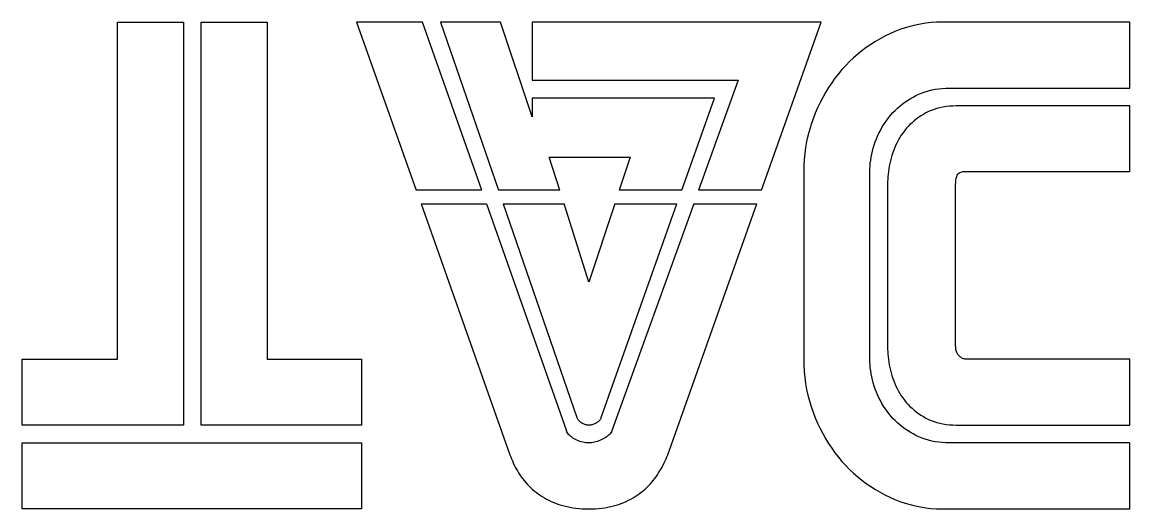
# Model space of a CAD drawing. Extents: x -28 to 1088, y -1245 to 28.
# Drawn here: x 177.3 to 396.2, y -1053.4 to -957.1 of the extents above; entities that cross this region are included whole.
import ezdxf

# ---------------------------------------------------------------- set-up
doc = ezdxf.new("R2010")
doc.units = 0
doc.header["$MEASUREMENT"] = 0
doc.layers.get('0').update_dxf_attribs({"linetype": 'CONTINUOUS'})

msp = doc.modelspace()

# ---------------------------------------------------------------- linework, layer by layer
at = {"color": 7}
for p, q in [((196.119987, -1023.737359), (196.119987, -957.133063)), ((209.166175, -957.133063), (209.166175, -1036.783557)), ((212.697492, -1036.783557), (212.697492, -957.133063)), ((225.74369, -957.133063), (225.74369, -1023.737359)), ((243.4002, -957.133063), (255.178611, -990.371799)), ((268.132539, -990.371799), (256.446407, -957.133063)), ((259.977705, -957.133063), (271.446533, -990.371799)), ((335.214087, -957.133063), (278.124689, -957.133063)), ((323.435676, -990.371799), (335.214087, -957.133063)), ((396.227152, -957.133063), (359.050359, -957.133063)), ((278.124689, -968.609801), (318.832761, -968.609801)), ((318.832761, -968.609801), (310.992266, -990.371799)), ((360.619818, -970.17927), (396.227152, -970.17927)), ((314.124344, -972.141109), (278.124689, -972.141109)), ((396.227152, -973.710568), (361.895051, -973.710568)), ((331.780854, -986.756775), (331.780854, -1023.737359)), ((344.827052, -1023.737359), (344.827052, -986.756775)), ((396.227152, -986.756775), (363.072131, -986.756775)), ((348.35837, -988.718605), (348.35837, -1021.775511)), ((361.796937, -1021.186971), (361.796937, -989.307154)), ((256.135377, -993.071799), (273.710567, -1042.669073)), ((269.08181, -993.071799), (284.864075, -1037.958693)), ((272.378152, -993.071799), (286.952944, -1035.312183)), ((291.759446, -1035.312183), (306.714106, -993.071799)), ((310.0195, -993.071799), (293.917456, -1037.764467)), ((304.90372, -1042.669073), (322.478909, -993.071799)), ((396.227152, -1023.737359), (363.660671, -1023.737359)), ((209.166175, -1036.783557), (177.286377, -1036.783557)), ((244.381129, -1036.783557), (212.697492, -1036.783557)), ((361.895051, -1036.783557), (396.227152, -1036.783557)), ((177.286377, -1040.314875), (244.381129, -1040.314875)), ((396.227152, -1040.314875), (360.619818, -1040.314875)), ((244.381129, -1053.361063), (177.286377, -1053.361063)), ((359.050359, -1053.361063), (396.227152, -1053.361063))]:
    msp.add_line(p, q, dxfattribs=at)
at = {"color": 7, "ltscale": 0.326155}
for p, q in [((196.119987, -957.133063), (209.166175, -957.133063)), ((212.697492, -957.133063), (225.74369, -957.133063)), ((256.446407, -957.133063), (243.4002, -957.133063)), ((396.227152, -970.17927), (396.227152, -957.133063)), ((396.227152, -986.756775), (396.227152, -973.710568)), ((177.286377, -1036.783557), (177.286377, -1023.737359)), ((244.381129, -1023.737359), (244.381129, -1036.783557)), ((396.227152, -1036.783557), (396.227152, -1023.737359)), ((177.286377, -1053.361063), (177.286377, -1040.314875)), ((244.381129, -1040.314875), (244.381129, -1053.361063)), ((396.227152, -1053.361063), (396.227152, -1040.314875))]:
    msp.add_line(p, q, dxfattribs=at)
at = {"color": 7, "ltscale": 0.296728}
msp.add_line((271.846823, -957.133063), (259.977705, -957.133063), dxfattribs=at)
at = {"color": 7, "ltscale": 0.493983}
msp.add_line((278.124689, -975.868587), (271.846823, -957.133063), dxfattribs=at)
at = {"color": 7, "ltscale": 0.286918}
msp.add_line((278.124689, -957.133063), (278.124689, -968.609801), dxfattribs=at)
at = {"color": 7, "ltscale": 0.026875}
for p, q in [((350.794978, -958.608363), (349.793947, -959.000242)), ((349.793947, -1051.493874), (350.794978, -1051.885772))]:
    msp.add_line(p, q, dxfattribs=at)
at = {"color": 7, "ltscale": 0.026639}
for p, q in [((351.80287, -958.262587), (350.794978, -958.608363)), ((350.794978, -1051.885772), (351.80287, -1052.231519))]:
    msp.add_line(p, q, dxfattribs=at)
at = {"color": 7, "ltscale": 0.026451}
for p, q in [((352.817585, -957.962923), (351.80287, -958.262587)), ((351.80287, -1052.231519), (352.817585, -1052.531202))]:
    msp.add_line(p, q, dxfattribs=at)
at = {"color": 7, "ltscale": 0.026316}
msp.add_line((353.839247, -957.709353), (352.817585, -957.962923), dxfattribs=at)
at = {"color": 7, "ltscale": 0.02623}
for p, q in [((354.867732, -957.501885), (353.839247, -957.709353)), ((353.839247, -1052.784782), (354.867732, -1052.992221))]:
    msp.add_line(p, q, dxfattribs=at)
at = {"color": 7, "ltscale": 0.026197}
for p, q in [((355.903126, -957.34053), (354.867732, -957.501885)), ((354.867732, -1052.992221), (355.903126, -1053.153595))]:
    msp.add_line(p, q, dxfattribs=at)
at = {"color": 7, "ltscale": 0.026214}
for p, q in [((356.945343, -957.225278), (355.903126, -957.34053)), ((355.903126, -1053.153595), (356.945343, -1053.268857))]:
    msp.add_line(p, q, dxfattribs=at)
at = {"color": 7, "ltscale": 0.026284}
for p, q in [((357.99442, -957.156119), (356.945343, -957.225278)), ((356.945343, -1053.268857), (357.99442, -1053.338016))]:
    msp.add_line(p, q, dxfattribs=at)
at = {"color": 7, "ltscale": 0.026405}
for p, q in [((359.050359, -957.133063), (357.99442, -957.156119)), ((357.99442, -1053.338016), (359.050359, -1053.361063))]:
    msp.add_line(p, q, dxfattribs=at)
at = {"color": 7, "ltscale": 0.026913}
for p, q in [((345.933539, -960.971395), (345.025195, -961.549158)), ((345.025195, -1048.944977), (345.933539, -1049.52272))]:
    msp.add_line(p, q, dxfattribs=at)
at = {"color": 7, "ltscale": 0.026981}
for p, q in [((346.865411, -960.426995), (345.933539, -960.971395)), ((345.933539, -1049.52272), (346.865411, -1050.06714))]:
    msp.add_line(p, q, dxfattribs=at)
at = {"color": 7, "ltscale": 0.027088}
msp.add_line((347.820811, -959.915928), (346.865411, -960.426995), dxfattribs=at)
at = {"color": 7, "ltscale": 0.027233}
for p, q in [((348.799777, -959.438224), (347.820811, -959.915928)), ((347.820811, -1050.578187), (348.799777, -1051.055911))]:
    msp.add_line(p, q, dxfattribs=at)
at = {"color": 7, "ltscale": 0.027159}
for p, q in [((349.793947, -959.000242), (348.799777, -959.438224)), ((348.799777, -1051.055911), (349.793947, -1051.493874))]:
    msp.add_line(p, q, dxfattribs=at)
at = {"color": 7, "ltscale": 0.02694}
msp.add_line((343.279177, -962.804731), (342.441464, -963.482542), dxfattribs=at)
at = {"color": 7, "ltscale": 0.026892}
for p, q in [((344.140427, -962.160264), (343.279177, -962.804731)), ((343.279177, -1047.689394), (344.140427, -1048.333862))]:
    msp.add_line(p, q, dxfattribs=at)
at = {"color": 7, "ltscale": 0.026882}
msp.add_line((345.025195, -961.549158), (344.140427, -962.160264), dxfattribs=at)
at = {"color": 7, "ltscale": 0.027312}
for p, q in [((340.836698, -964.938231), (340.069607, -965.71609)), ((340.069607, -1044.778025), (340.836698, -1045.555904))]:
    msp.add_line(p, q, dxfattribs=at)
at = {"color": 7, "ltscale": 0.027149}
for p, q in [((341.627279, -964.193706), (340.836698, -964.938231)), ((340.836698, -1045.555904), (341.627279, -1046.30042))]:
    msp.add_line(p, q, dxfattribs=at)
at = {"color": 7, "ltscale": 0.027026}
for p, q in [((342.441464, -963.482542), (341.627279, -964.193706)), ((341.627279, -1046.30042), (342.441464, -1047.011593))]:
    msp.add_line(p, q, dxfattribs=at)
at = {"color": 7, "ltscale": 0.027557}
for p, q in [((338.619827, -967.364033), (337.940543, -968.232145)), ((337.940543, -1042.261981), (338.619827, -1043.130082))]:
    msp.add_line(p, q, dxfattribs=at)
at = {"color": 7, "ltscale": 0.027466}
for p, q in [((339.329498, -966.525348), (338.619827, -967.364033)), ((338.619827, -1043.130082), (339.329498, -1043.968777))]:
    msp.add_line(p, q, dxfattribs=at)
at = {"color": 7, "ltscale": 0.027416}
for p, q in [((340.069607, -965.71609), (339.329498, -966.525348)), ((339.329498, -1043.968777), (340.069607, -1044.778025))]:
    msp.add_line(p, q, dxfattribs=at)
at = {"color": 7, "ltscale": 0.027859}
for p, q in [((337.291659, -969.129682), (336.673192, -970.056656)), ((336.673192, -1040.437479), (337.291659, -1041.364443))]:
    msp.add_line(p, q, dxfattribs=at)
at = {"color": 7, "ltscale": 0.027688}
for p, q in [((337.940543, -968.232145), (337.291659, -969.129682)), ((337.291659, -1041.364443), (337.940543, -1042.261981))]:
    msp.add_line(p, q, dxfattribs=at)
at = {"color": 7, "ltscale": 0.0286}
for p, q in [((335.527501, -971.998874), (335.00023, -973.014118)), ((335.00023, -1037.480017), (335.527501, -1038.495251))]:
    msp.add_line(p, q, dxfattribs=at)
at = {"color": 7, "ltscale": 0.028315}
for p, q in [((336.085094, -971.013047), (335.527501, -971.998874)), ((335.527501, -1038.495251), (336.085094, -1039.481088))]:
    msp.add_line(p, q, dxfattribs=at)
at = {"color": 7, "ltscale": 0.028068}
for p, q in [((336.673192, -970.056656), (336.085094, -971.013047)), ((336.085094, -1039.481088), (336.673192, -1040.437479))]:
    msp.add_line(p, q, dxfattribs=at)
at = {"color": 7, "ltscale": 0.016147}
for p, q in [((352.809733, -972.2745), (353.370338, -971.953743)), ((353.370338, -1038.540382), (352.809733, -1038.219616))]:
    msp.add_line(p, q, dxfattribs=at)
at = {"color": 7, "ltscale": 0.016344}
for p, q in [((353.370338, -971.953743), (353.949592, -971.650644)), ((353.949592, -1038.843481), (353.370338, -1038.540382))]:
    msp.add_line(p, q, dxfattribs=at)
at = {"color": 7, "ltscale": 0.016467}
msp.add_line((353.949592, -971.650644), (354.546022, -971.371083), dxfattribs=at)
at = {"color": 7, "ltscale": 0.01653}
for p, q in [((354.546022, -971.371083), (355.1581, -971.120948)), ((355.1581, -1039.373178), (354.546022, -1039.123052))]:
    msp.add_line(p, q, dxfattribs=at)
at = {"color": 7, "ltscale": 0.016636}
for p, q in [((355.1581, -971.120948), (355.785872, -970.900239)), ((355.785872, -1039.593886), (355.1581, -1039.373178))]:
    msp.add_line(p, q, dxfattribs=at)
at = {"color": 7, "ltscale": 0.016783}
for p, q in [((355.785872, -970.900239), (356.429368, -970.708957)), ((356.429368, -1039.785178), (355.785872, -1039.593886))]:
    msp.add_line(p, q, dxfattribs=at)
at = {"color": 7, "ltscale": 0.016969}
for p, q in [((356.429368, -970.708957), (357.088539, -970.547111)), ((357.088539, -1039.947024), (356.429368, -1039.785178))]:
    msp.add_line(p, q, dxfattribs=at)
at = {"color": 7, "ltscale": 0.017194}
for p, q in [((357.088539, -970.547111), (357.763415, -970.414692)), ((357.763415, -1040.079443), (357.088539, -1039.947024))]:
    msp.add_line(p, q, dxfattribs=at)
at = {"color": 7, "ltscale": 0.017455}
for p, q in [((357.763415, -970.414692), (358.453967, -970.311689)), ((358.453967, -1040.182426), (357.763415, -1040.079443))]:
    msp.add_line(p, q, dxfattribs=at)
at = {"color": 7, "ltscale": 0.017752}
for p, q in [((358.453967, -970.311689), (359.160232, -970.238123)), ((359.160232, -1040.256012), (358.453967, -1040.182426))]:
    msp.add_line(p, q, dxfattribs=at)
at = {"color": 7, "ltscale": 0.018083}
for p, q in [((359.160232, -970.238123), (359.882202, -970.193983)), ((359.882202, -1040.300152), (359.160232, -1040.256012))]:
    msp.add_line(p, q, dxfattribs=at)
at = {"color": 7, "ltscale": 0.018444}
for p, q in [((359.882202, -970.193983), (360.619818, -970.17927)), ((360.619818, -1040.314875), (359.882202, -1040.300152))]:
    msp.add_line(p, q, dxfattribs=at)
at = {"color": 7, "ltscale": 0.093187}
msp.add_line((278.124689, -972.141109), (278.124689, -975.868587), dxfattribs=at)
at = {"color": 7, "ltscale": 0.483488}
msp.add_line((307.670006, -990.371799), (314.124344, -972.141109), dxfattribs=at)
at = {"color": 7, "ltscale": 0.029275}
for p, q in [((334.503385, -974.058798), (334.036968, -975.132905)), ((334.036968, -1035.36123), (334.503385, -1036.435347))]:
    msp.add_line(p, q, dxfattribs=at)
at = {"color": 7, "ltscale": 0.02892}
for p, q in [((335.00023, -973.014118), (334.503385, -974.058798)), ((334.503385, -1036.435347), (335.00023, -1037.480017))]:
    msp.add_line(p, q, dxfattribs=at)
at = {"color": 7, "ltscale": 0.015481}
for p, q in [((349.837586, -974.569855), (350.286346, -974.143151)), ((350.286346, -1036.350983), (349.837586, -1035.92427))]:
    msp.add_line(p, q, dxfattribs=at)
at = {"color": 7, "ltscale": 0.015529}
for p, q in [((350.286346, -974.143151), (350.753792, -973.734106)), ((350.753792, -1036.760029), (350.286346, -1036.350983))]:
    msp.add_line(p, q, dxfattribs=at)
at = {"color": 7, "ltscale": 0.0156}
for p, q in [((350.753792, -973.734106), (351.239802, -973.342727)), ((351.239802, -1037.151408), (350.753792, -1036.760029))]:
    msp.add_line(p, q, dxfattribs=at)
at = {"color": 7, "ltscale": 0.0157}
for p, q in [((351.239802, -973.342727), (351.744498, -972.968997)), ((351.744498, -1037.525129), (351.239802, -1037.151408))]:
    msp.add_line(p, q, dxfattribs=at)
at = {"color": 7, "ltscale": 0.015824}
for p, q in [((351.744498, -972.968997), (352.267815, -972.612924)), ((352.267815, -1037.881201), (351.744498, -1037.525129))]:
    msp.add_line(p, q, dxfattribs=at)
at = {"color": 7, "ltscale": 0.015973}
for p, q in [((352.267815, -972.612924), (352.809733, -972.2745)), ((352.809733, -1038.219616), (352.267815, -1037.881201))]:
    msp.add_line(p, q, dxfattribs=at)
at = {"color": 7, "ltscale": 0.014977}
for p, q in [((358.092977, -974.204949), (357.521104, -974.383481)), ((357.521104, -1036.110644), (358.092977, -1036.289167))]:
    msp.add_line(p, q, dxfattribs=at)
at = {"color": 7, "ltscale": 0.015214}
for p, q in [((358.682508, -974.05389), (358.092977, -974.204949)), ((358.092977, -1036.289167), (358.682508, -1036.440225))]:
    msp.add_line(p, q, dxfattribs=at)
at = {"color": 7, "ltscale": 0.015491}
for p, q in [((359.289697, -973.930295), (358.682508, -974.05389)), ((358.682508, -1036.440225), (359.289697, -1036.563821))]:
    msp.add_line(p, q, dxfattribs=at)
at = {"color": 7, "ltscale": 0.015806}
for p, q in [((359.914583, -973.834163), (359.289697, -973.930295)), ((359.289697, -1036.563821), (359.914583, -1036.659962))]:
    msp.add_line(p, q, dxfattribs=at)
at = {"color": 7, "ltscale": 0.016153}
for p, q in [((360.557049, -973.765505), (359.914583, -973.834163)), ((359.914583, -1036.659962), (360.557049, -1036.72864))]:
    msp.add_line(p, q, dxfattribs=at)
at = {"color": 7, "ltscale": 0.016536}
for p, q in [((361.217202, -973.72431), (360.557049, -973.765505)), ((360.557049, -1036.72864), (361.217202, -1036.769825))]:
    msp.add_line(p, q, dxfattribs=at)
at = {"color": 7, "ltscale": 0.01695}
for p, q in [((361.895051, -973.710568), (361.217202, -973.72431)), ((361.217202, -1036.769825), (361.895051, -1036.783557))]:
    msp.add_line(p, q, dxfattribs=at)
at = {"color": 7, "ltscale": 0.029381}
for p, q in [((333.60833, -976.229067), (333.224765, -977.339961)), ((333.224765, -1033.154155), (333.60833, -1034.265049))]:
    msp.add_line(p, q, dxfattribs=at)
at = {"color": 7, "ltscale": 0.029425}
for p, q in [((334.036968, -975.132905), (333.60833, -976.229067)), ((333.60833, -1034.265049), (334.036968, -1035.36123))]:
    msp.add_line(p, q, dxfattribs=at)
at = {"color": 7, "ltscale": 0.015394}
for p, q in [((347.873303, -976.946129), (348.228856, -976.443405)), ((348.228856, -1034.050711), (347.873303, -1033.547997))]:
    msp.add_line(p, q, dxfattribs=at)
at = {"color": 7, "ltscale": 0.015414}
for p, q in [((348.228856, -976.443405), (348.603135, -975.953441)), ((348.603135, -1034.540694), (348.228856, -1034.050711))]:
    msp.add_line(p, q, dxfattribs=at)
at = {"color": 7, "ltscale": 0.015453}
for p, q in [((348.603135, -975.953441), (348.995986, -975.476217)), ((348.995986, -1035.017898), (348.603135, -1034.540694))]:
    msp.add_line(p, q, dxfattribs=at)
at = {"color": 7, "ltscale": 0.015467}
msp.add_line((348.995986, -975.476217), (349.407486, -975.014207), dxfattribs=at)
at = {"color": 7, "ltscale": 0.01546}
for p, q in [((349.407486, -975.014207), (349.837586, -974.569855)), ((349.837586, -1035.92427), (349.407486, -1035.479918))]:
    msp.add_line(p, q, dxfattribs=at)
at = {"color": 7, "ltscale": 0.013798}
for p, q in [((354.012361, -976.308041), (353.581779, -976.653326)), ((353.581779, -1033.840818), (354.012361, -1034.186094))]:
    msp.add_line(p, q, dxfattribs=at)
at = {"color": 7, "ltscale": 0.01391}
for p, q in [((354.460639, -975.97845), (354.012361, -976.308041)), ((354.012361, -1034.186094), (354.460639, -1034.515675))]:
    msp.add_line(p, q, dxfattribs=at)
at = {"color": 7, "ltscale": 0.014046}
for p, q in [((354.926614, -975.664555), (354.460639, -975.97845)), ((354.460639, -1034.515675), (354.926614, -1034.82958))]:
    msp.add_line(p, q, dxfattribs=at)
at = {"color": 7, "ltscale": 0.014203}
for p, q in [((355.410169, -975.366354), (354.926614, -975.664555)), ((354.926614, -1034.82958), (355.410169, -1035.127762))]:
    msp.add_line(p, q, dxfattribs=at)
at = {"color": 7, "ltscale": 0.014384}
msp.add_line((355.911421, -975.083857), (355.410169, -975.366354), dxfattribs=at)
at = {"color": 7, "ltscale": 0.01452}
for p, q in [((356.430321, -974.822935), (355.911421, -975.083857)), ((355.911421, -1035.410268), (356.430321, -1035.67119))]:
    msp.add_line(p, q, dxfattribs=at)
at = {"color": 7, "ltscale": 0.01463}
for p, q in [((356.966926, -974.589467), (356.430321, -974.822935)), ((356.430321, -1035.67119), (356.966926, -1035.904649))]:
    msp.add_line(p, q, dxfattribs=at)
at = {"color": 7, "ltscale": 0.014781}
for p, q in [((357.521104, -974.383481), (356.966926, -974.589467)), ((356.966926, -1035.904649), (357.521104, -1036.110644))]:
    msp.add_line(p, q, dxfattribs=at)
at = {"color": 7, "ltscale": 0.029436}
for p, q in [((332.88636, -978.465569), (332.593057, -979.60588)), ((332.593057, -1030.888235), (332.88636, -1032.028556))]:
    msp.add_line(p, q, dxfattribs=at)
at = {"color": 7, "ltscale": 0.029384}
for p, q in [((333.224765, -977.339961), (332.88636, -978.465569)), ((332.88636, -1032.028556), (333.224765, -1033.154155))]:
    msp.add_line(p, q, dxfattribs=at)
at = {"color": 7, "ltscale": 0.015524}
for p, q in [((346.637341, -979.084527), (346.918385, -978.530792)), ((346.918385, -1031.963323), (346.637341, -1031.409608))]:
    msp.add_line(p, q, dxfattribs=at)
at = {"color": 7, "ltscale": 0.015461}
for p, q in [((346.918385, -978.530792), (347.218068, -977.989818)), ((347.218068, -1032.504308), (346.918385, -1031.963323))]:
    msp.add_line(p, q, dxfattribs=at)
at = {"color": 7, "ltscale": 0.015418}
for p, q in [((347.218068, -977.989818), (347.536361, -977.461603)), ((347.536361, -1033.032542), (347.218068, -1032.504308))]:
    msp.add_line(p, q, dxfattribs=at)
at = {"color": 7, "ltscale": 0.015396}
msp.add_line((347.536361, -977.461603), (347.873303, -976.946129), dxfattribs=at)
at = {"color": 7, "ltscale": 0.013618}
for p, q in [((351.693517, -978.615155), (351.368314, -979.052156)), ((351.368314, -1031.441979), (351.693517, -1031.87897))]:
    msp.add_line(p, q, dxfattribs=at)
at = {"color": 7, "ltscale": 0.013619}
for p, q in [((352.035857, -978.191406), (351.693517, -978.615155)), ((351.693517, -1031.87897), (352.035857, -1032.302729))]:
    msp.add_line(p, q, dxfattribs=at)
at = {"color": 7, "ltscale": 0.013604}
msp.add_line((352.395817, -977.783332), (352.035857, -978.191406), dxfattribs=at)
at = {"color": 7, "ltscale": 0.013614}
for p, q in [((352.773464, -977.390972), (352.395817, -977.783332)), ((352.395817, -1032.710794), (352.773464, -1033.103144))]:
    msp.add_line(p, q, dxfattribs=at)
at = {"color": 7, "ltscale": 0.013651}
msp.add_line((353.168807, -977.014306), (352.773464, -977.390972), dxfattribs=at)
at = {"color": 7, "ltscale": 0.013713}
for p, q in [((353.581779, -976.653326), (353.168807, -977.014306)), ((353.168807, -1033.479829), (353.581779, -1033.840818))]:
    msp.add_line(p, q, dxfattribs=at)
at = {"color": 7, "ltscale": 0.029681}
for p, q in [((332.344914, -980.760915), (332.141844, -981.930653)), ((332.141844, -1028.563482), (332.344914, -1029.73322))]:
    msp.add_line(p, q, dxfattribs=at)
at = {"color": 7, "ltscale": 0.029535}
msp.add_line((332.593057, -979.60588), (332.344914, -980.760915), dxfattribs=at)
at = {"color": 7, "ltscale": 0.015801}
for p, q in [((345.701072, -981.420086), (345.906086, -980.822222)), ((345.906086, -1029.671913), (345.701072, -1029.07403))]:
    msp.add_line(p, q, dxfattribs=at)
at = {"color": 7, "ltscale": 0.015834}
msp.add_line((345.906086, -980.822222), (346.131211, -980.230236), dxfattribs=at)
at = {"color": 7, "ltscale": 0.015711}
for p, q in [((346.131211, -980.230236), (346.374957, -979.651002)), ((346.374957, -1030.843124), (346.131211, -1030.263889))]:
    msp.add_line(p, q, dxfattribs=at)
at = {"color": 7, "ltscale": 0.015607}
msp.add_line((346.374957, -979.651002), (346.637341, -979.084527), dxfattribs=at)
at = {"color": 7, "ltscale": 0.013633}
for p, q in [((350.49287, -980.427898), (350.234373, -980.908057)), ((350.234373, -1029.586078), (350.49287, -1030.066237))]:
    msp.add_line(p, q, dxfattribs=at)
at = {"color": 7, "ltscale": 0.013602}
msp.add_line((350.767996, -979.958517), (350.49287, -980.427898), dxfattribs=at)
at = {"color": 7, "ltscale": 0.013589}
for p, q in [((351.059826, -979.499943), (350.767996, -979.958517)), ((350.767996, -1030.535598), (351.059826, -1030.994182))]:
    msp.add_line(p, q, dxfattribs=at)
at = {"color": 7, "ltscale": 0.013594}
for p, q in [((351.368314, -979.052156), (351.059826, -979.499943)), ((351.059826, -1030.994182), (351.368314, -1031.441979))]:
    msp.add_line(p, q, dxfattribs=at)
at = {"color": 7, "ltscale": 0.029874}
for p, q in [((332.141844, -981.930653), (331.983924, -983.115113)), ((331.983924, -1027.379022), (332.141844, -1028.563482))]:
    msp.add_line(p, q, dxfattribs=at)
at = {"color": 7, "ltscale": 0.015281}
for p, q in [((345.215496, -983.207819), (345.355796, -982.61288)), ((345.355796, -1027.881245), (345.215496, -1027.286315))]:
    msp.add_line(p, q, dxfattribs=at)
at = {"color": 7, "ltscale": 0.015437}
for p, q in [((345.355796, -982.61288), (345.517642, -982.016979)), ((345.517642, -1028.477147), (345.355796, -1027.881245))]:
    msp.add_line(p, q, dxfattribs=at)
at = {"color": 7, "ltscale": 0.015611}
for p, q in [((345.517642, -982.016979), (345.701072, -981.420086)), ((345.701072, -1029.07403), (345.517642, -1028.477147))]:
    msp.add_line(p, q, dxfattribs=at)
at = {"color": 7, "ltscale": 0.014052}
for p, q in [((349.367253, -982.936591), (349.192156, -983.470705)), ((349.192156, -1027.02343), (349.367253, -1027.557534))]:
    msp.add_line(p, q, dxfattribs=at)
at = {"color": 7, "ltscale": 0.013934}
for p, q in [((349.559016, -982.413274), (349.367253, -982.936591)), ((349.367253, -1027.557534), (349.559016, -1028.08086))]:
    msp.add_line(p, q, dxfattribs=at)
at = {"color": 7, "ltscale": 0.013832}
for p, q in [((349.767446, -981.900735), (349.559016, -982.413274)), ((349.559016, -1028.08086), (349.767446, -1028.5934)), ((283.372589, -1052.478238), (283.899842, -1052.645954))]:
    msp.add_line(p, q, dxfattribs=at)
at = {"color": 7, "ltscale": 0.013748}
for p, q in [((349.992571, -981.399003), (349.767446, -981.900735)), ((349.767446, -1028.5934), (349.992571, -1029.095123))]:
    msp.add_line(p, q, dxfattribs=at)
at = {"color": 7, "ltscale": 0.013682}
for p, q in [((350.234373, -980.908057), (349.992571, -981.399003)), ((349.992571, -1029.095123), (350.234373, -1029.586078))]:
    msp.add_line(p, q, dxfattribs=at)
at = {"color": 7, "ltscale": 0.399724}
msp.add_line((281.459798, -983.814017), (297.448754, -983.814017), dxfattribs=at)
at = {"color": 7, "ltscale": 0.172008}
msp.add_line((283.541635, -990.371799), (281.459798, -983.814017), dxfattribs=at)
at = {"color": 7, "ltscale": 0.172608}
msp.add_line((297.448754, -983.814017), (295.28885, -990.371799), dxfattribs=at)
at = {"color": 7, "ltscale": 0.030394}
for p, q in [((331.871087, -984.314288), (331.80343, -985.528165)), ((331.80343, -1024.96596), (331.871087, -1026.179838))]:
    msp.add_line(p, q, dxfattribs=at)
at = {"color": 7, "ltscale": 0.030112}
for p, q in [((331.983924, -983.115113), (331.871087, -984.314288)), ((331.871087, -1026.179838), (331.983924, -1027.379022))]:
    msp.add_line(p, q, dxfattribs=at)
at = {"color": 7, "ltscale": 0.014836}
msp.add_line((344.87022, -985.577703), (344.924175, -984.98671), dxfattribs=at)
at = {"color": 7, "ltscale": 0.01492}
for p, q in [((344.924175, -984.98671), (344.999724, -984.394724)), ((344.999724, -1026.09941), (344.924175, -1025.507425))]:
    msp.add_line(p, q, dxfattribs=at)
at = {"color": 7, "ltscale": 0.015022}
msp.add_line((344.999724, -984.394724), (345.096818, -983.801748), dxfattribs=at)
at = {"color": 7, "ltscale": 0.015142}
for p, q in [((345.096818, -983.801748), (345.215496, -983.207819)), ((345.215496, -1027.286315), (345.096818, -1026.692358))]:
    msp.add_line(p, q, dxfattribs=at)
at = {"color": 7, "ltscale": 0.013505}
for p, q in [((348.766925, -985.075961), (348.658524, -985.605177)), ((348.658524, -1024.888949), (348.766925, -1025.418145))]:
    msp.add_line(p, q, dxfattribs=at)
at = {"color": 7, "ltscale": 0.013666}
for p, q in [((348.891954, -984.54382), (348.766925, -985.075961)), ((348.766925, -1025.418145), (348.891954, -1025.950305))]:
    msp.add_line(p, q, dxfattribs=at)
at = {"color": 7, "ltscale": 0.013839}
for p, q in [((349.033717, -984.008735), (348.891954, -984.54382)), ((348.891954, -1025.950305), (349.033717, -1026.4854))]:
    msp.add_line(p, q, dxfattribs=at)
at = {"color": 7, "ltscale": 0.014022}
for p, q in [((349.192156, -983.470705), (349.033717, -984.008735)), ((349.033717, -1026.4854), (349.192156, -1027.02343))]:
    msp.add_line(p, q, dxfattribs=at)
at = {"color": 7, "ltscale": 0.03072}
for p, q in [((331.80343, -985.528165), (331.780854, -986.756775)), ((331.780854, -1023.737359), (331.80343, -1024.96596))]:
    msp.add_line(p, q, dxfattribs=at)
at = {"color": 7, "ltscale": 0.014728}
for p, q in [((344.827052, -986.756775), (344.837839, -986.167735)), ((344.837839, -1024.3264), (344.827052, -1023.737359))]:
    msp.add_line(p, q, dxfattribs=at)
at = {"color": 7, "ltscale": 0.014773}
for p, q in [((344.837839, -986.167735), (344.87022, -985.577703)), ((344.87022, -1024.916422), (344.837839, -1024.3264))]:
    msp.add_line(p, q, dxfattribs=at)
at = {"color": 7, "ltscale": 0.012978}
for p, q in [((348.433399, -987.175136), (348.391732, -987.692574)), ((348.391732, -1022.801561), (348.433399, -1023.318999))]:
    msp.add_line(p, q, dxfattribs=at)
at = {"color": 7, "ltscale": 0.013091}
for p, q in [((348.491761, -986.654755), (348.433399, -987.175136)), ((348.433399, -1023.318999), (348.491761, -1023.839371))]:
    msp.add_line(p, q, dxfattribs=at)
at = {"color": 7, "ltscale": 0.013217}
msp.add_line((348.56679, -986.131428), (348.491761, -986.654755), dxfattribs=at)
at = {"color": 7, "ltscale": 0.013355}
for p, q in [((348.658524, -985.605177), (348.56679, -986.131428)), ((348.56679, -1024.362678), (348.658524, -1024.888949))]:
    msp.add_line(p, q, dxfattribs=at)
at = {"color": 7, "ltscale": 0.007578}
msp.add_line((362.000998, -987.674916), (362.11574, -987.394373), dxfattribs=at)
at = {"color": 7, "ltscale": 0.006725}
msp.add_line((362.11574, -987.394373), (362.256002, -987.16484), dxfattribs=at)
at = {"color": 7, "ltscale": 0.006091}
msp.add_line((362.256002, -987.16484), (362.421813, -986.986308), dxfattribs=at)
at = {"color": 7, "ltscale": 0.005747}
for p, q in [((362.421813, -986.986308), (362.613066, -986.858787)), ((362.613066, -986.858787), (362.829858, -986.782276))]:
    msp.add_line(p, q, dxfattribs=at)
at = {"color": 7, "ltscale": 0.00609}
msp.add_line((362.829858, -986.782276), (363.072131, -986.756775), dxfattribs=at)
at = {"color": 7, "ltscale": 0.01279}
for p, q in [((348.366703, -988.207057), (348.35837, -988.718605)), ((348.35837, -1021.775511), (348.366703, -1022.287059))]:
    msp.add_line(p, q, dxfattribs=at)
at = {"color": 7, "ltscale": 0.012877}
msp.add_line((348.391732, -987.692574), (348.366703, -988.207057), dxfattribs=at)
at = {"color": 7, "ltscale": 0.012119}
msp.add_line((361.796937, -989.307154), (361.809668, -988.822579), dxfattribs=at)
at = {"color": 7, "ltscale": 0.010881}
msp.add_line((361.809668, -988.822579), (361.847919, -988.389014), dxfattribs=at)
at = {"color": 7, "ltscale": 0.009696}
msp.add_line((361.847919, -988.389014), (361.911718, -988.00646), dxfattribs=at)
at = {"color": 7, "ltscale": 0.008584}
msp.add_line((361.911718, -988.00646), (362.000998, -987.674916), dxfattribs=at)
at = {"color": 7, "ltscale": 0.323848}
msp.add_line((268.132539, -990.371799), (255.178611, -990.371799), dxfattribs=at)
at = {"color": 7, "ltscale": 0.302378}
msp.add_line((283.541635, -990.371799), (271.446533, -990.371799), dxfattribs=at)
at = {"color": 7, "ltscale": 0.309529}
msp.add_line((307.670006, -990.371799), (295.28885, -990.371799), dxfattribs=at)
at = {"color": 7, "ltscale": 0.311085}
msp.add_line((323.435676, -990.371799), (310.992266, -990.371799), dxfattribs=at)
at = {"color": 7, "ltscale": 0.323661}
msp.add_line((256.135377, -993.071799), (269.08181, -993.071799), dxfattribs=at)
at = {"color": 7, "ltscale": 0.300516}
msp.add_line((272.378152, -993.071799), (284.398779, -993.071799), dxfattribs=at)
at = {"color": 7, "ltscale": 0.405544}
msp.add_line((289.307143, -1008.533133), (284.398779, -993.071799), dxfattribs=at)
at = {"color": 7, "ltscale": 0.406959}
msp.add_line((294.399565, -993.071799), (289.307143, -1008.533133), dxfattribs=at)
at = {"color": 7, "ltscale": 0.307864}
msp.add_line((294.399565, -993.071799), (306.714106, -993.071799), dxfattribs=at)
at = {"color": 7, "ltscale": 0.311485}
msp.add_line((310.0195, -993.071799), (322.478909, -993.071799), dxfattribs=at)
at = {"color": 7, "ltscale": 0.012878}
msp.add_line((348.366703, -1022.287059), (348.391732, -1022.801561), dxfattribs=at)
at = {"color": 7, "ltscale": 0.005765}
msp.add_line((361.803288, -1021.417485), (361.796937, -1021.186971), dxfattribs=at)
at = {"color": 7, "ltscale": 0.005538}
msp.add_line((361.822447, -1021.638194), (361.803288, -1021.417485), dxfattribs=at)
at = {"color": 7, "ltscale": 0.005332}
msp.add_line((361.854308, -1021.849097), (361.822447, -1021.638194), dxfattribs=at)
at = {"color": 7, "ltscale": 0.00515}
msp.add_line((361.898948, -1022.050184), (361.854308, -1021.849097), dxfattribs=at)
at = {"color": 7, "ltscale": 0.004992}
msp.add_line((361.956358, -1022.241447), (361.898948, -1022.050184), dxfattribs=at)
at = {"color": 7, "ltscale": 0.004864}
msp.add_line((362.02647, -1022.422933), (361.956358, -1022.241447), dxfattribs=at)
at = {"color": 7, "ltscale": 0.004765}
msp.add_line((362.109351, -1022.594585), (362.02647, -1022.422933), dxfattribs=at)
at = {"color": 7, "ltscale": 0.47084}
msp.add_line((177.286377, -1023.737359), (196.119987, -1023.737359), dxfattribs=at)
at = {"color": 7, "ltscale": 0.465936}
msp.add_line((225.74369, -1023.737359), (244.381129, -1023.737359), dxfattribs=at)
at = {"color": 7, "ltscale": 0.013216}
msp.add_line((348.491761, -1023.839371), (348.56679, -1024.362678), dxfattribs=at)
at = {"color": 7, "ltscale": 0.004701}
msp.add_line((362.205021, -1022.75645), (362.109351, -1022.594585), dxfattribs=at)
at = {"color": 7, "ltscale": 0.004667}
msp.add_line((362.313383, -1022.908471), (362.205021, -1022.75645), dxfattribs=at)
at = {"color": 7, "ltscale": 0.004671}
msp.add_line((362.434515, -1023.050715), (362.313383, -1022.908471), dxfattribs=at)
at = {"color": 7, "ltscale": 0.004553}
msp.add_line((362.561565, -1023.181181), (362.434515, -1023.050715), dxfattribs=at)
at = {"color": 7, "ltscale": 0.004295}
msp.add_line((362.687614, -1023.297905), (362.561565, -1023.181181), dxfattribs=at)
at = {"color": 7, "ltscale": 0.00405}
msp.add_line((362.812681, -1023.400898), (362.687614, -1023.297905), dxfattribs=at)
at = {"color": 7, "ltscale": 0.003821}
msp.add_line((362.936758, -1023.490169), (362.812681, -1023.400898), dxfattribs=at)
at = {"color": 7, "ltscale": 0.003611}
msp.add_line((363.059872, -1023.565698), (362.936758, -1023.490169), dxfattribs=at)
at = {"color": 7, "ltscale": 0.003422}
msp.add_line((363.182004, -1023.627496), (363.059872, -1023.565698), dxfattribs=at)
at = {"color": 7, "ltscale": 0.003258}
msp.add_line((363.303136, -1023.675562), (363.182004, -1023.627496), dxfattribs=at)
at = {"color": 7, "ltscale": 0.003124}
msp.add_line((363.423286, -1023.709906), (363.303136, -1023.675562), dxfattribs=at)
at = {"color": 7, "ltscale": 0.003024}
msp.add_line((363.542474, -1023.730498), (363.423286, -1023.709906), dxfattribs=at)
at = {"color": 7, "ltscale": 0.00296}
msp.add_line((363.660671, -1023.737359), (363.542474, -1023.730498), dxfattribs=at)
at = {"color": 7, "ltscale": 0.014837}
msp.add_line((344.924175, -1025.507425), (344.87022, -1024.916422), dxfattribs=at)
at = {"color": 7, "ltscale": 0.015021}
msp.add_line((345.096818, -1026.692358), (344.999724, -1026.09941), dxfattribs=at)
at = {"color": 7, "ltscale": 0.029534}
msp.add_line((332.344914, -1029.73322), (332.593057, -1030.888235), dxfattribs=at)
at = {"color": 7, "ltscale": 0.015833}
msp.add_line((346.131211, -1030.263889), (345.906086, -1029.671913), dxfattribs=at)
at = {"color": 7, "ltscale": 0.015608}
msp.add_line((346.637341, -1031.409608), (346.374957, -1030.843124), dxfattribs=at)
at = {"color": 7, "ltscale": 0.013601}
msp.add_line((350.49287, -1030.066237), (350.767996, -1030.535598), dxfattribs=at)
at = {"color": 7, "ltscale": 0.015395}
msp.add_line((347.873303, -1033.547997), (347.536361, -1033.032542), dxfattribs=at)
at = {"color": 7, "ltscale": 0.013603}
msp.add_line((352.035857, -1032.302729), (352.395817, -1032.710794), dxfattribs=at)
at = {"color": 7, "ltscale": 0.013652}
msp.add_line((352.773464, -1033.103144), (353.168807, -1033.479829), dxfattribs=at)
at = {"color": 7, "ltscale": 0.003113}
msp.add_line((286.952944, -1035.312183), (286.997585, -1035.428417), dxfattribs=at)
at = {"color": 7, "ltscale": 0.003153}
msp.add_line((286.997585, -1035.428417), (287.052993, -1035.541725), dxfattribs=at)
at = {"color": 7, "ltscale": 0.003217}
msp.add_line((287.052993, -1035.541725), (287.119217, -1035.65207), dxfattribs=at)
at = {"color": 7, "ltscale": 0.003249}
msp.add_line((291.588748, -1035.65207), (291.657416, -1035.541725), dxfattribs=at)
at = {"color": 7, "ltscale": 0.00317}
msp.add_line((291.657416, -1035.541725), (291.714306, -1035.428417), dxfattribs=at)
at = {"color": 7, "ltscale": 0.003117}
msp.add_line((291.714306, -1035.428417), (291.759446, -1035.312183), dxfattribs=at)
at = {"color": 7, "ltscale": 0.015468}
msp.add_line((349.407486, -1035.479918), (348.995986, -1035.017898), dxfattribs=at)
at = {"color": 7, "ltscale": 0.014385}
msp.add_line((355.410169, -1035.127762), (355.911421, -1035.410268), dxfattribs=at)
at = {"color": 7, "ltscale": 0.003304}
msp.add_line((287.119217, -1035.65207), (287.196209, -1035.75947), dxfattribs=at)
at = {"color": 7, "ltscale": 0.003412}
msp.add_line((287.196209, -1035.75947), (287.283998, -1035.863945), dxfattribs=at)
at = {"color": 7, "ltscale": 0.003538}
msp.add_line((287.283998, -1035.863945), (287.382574, -1035.965475), dxfattribs=at)
at = {"color": 7, "ltscale": 0.003681}
msp.add_line((287.382574, -1035.965475), (287.491946, -1036.064041), dxfattribs=at)
at = {"color": 7, "ltscale": 0.00384}
msp.add_line((287.491946, -1036.064041), (287.612106, -1036.159701), dxfattribs=at)
at = {"color": 7, "ltscale": 0.004011}
msp.add_line((287.612106, -1036.159701), (287.743063, -1036.252388), dxfattribs=at)
at = {"color": 7, "ltscale": 0.004194}
msp.add_line((287.743063, -1036.252388), (287.884816, -1036.34214), dxfattribs=at)
at = {"color": 7, "ltscale": 0.004224}
msp.add_line((287.884816, -1036.34214), (288.031468, -1036.426022), dxfattribs=at)
at = {"color": 7, "ltscale": 0.004096}
msp.add_line((288.031468, -1036.426022), (288.177119, -1036.501051), dxfattribs=at)
at = {"color": 7, "ltscale": 0.003978}
msp.add_line((288.177119, -1036.501051), (288.321807, -1036.567275), dxfattribs=at)
at = {"color": 7, "ltscale": 0.003868}
msp.add_line((288.321807, -1036.567275), (288.465514, -1036.624646), dxfattribs=at)
at = {"color": 7, "ltscale": 0.003769}
msp.add_line((288.465514, -1036.624646), (288.608239, -1036.673213), dxfattribs=at)
at = {"color": 7, "ltscale": 0.00368}
msp.add_line((288.608239, -1036.673213), (288.749983, -1036.712926), dxfattribs=at)
at = {"color": 7, "ltscale": 0.003603}
msp.add_line((288.749983, -1036.712926), (288.890745, -1036.743834), dxfattribs=at)
at = {"color": 7, "ltscale": 0.003537}
msp.add_line((288.890745, -1036.743834), (289.030507, -1036.765899), dxfattribs=at)
at = {"color": 7, "ltscale": 0.003486}
msp.add_line((289.030507, -1036.765899), (289.169325, -1036.77915), dxfattribs=at)
at = {"color": 7, "ltscale": 0.003447}
msp.add_line((289.169325, -1036.77915), (289.307143, -1036.783557), dxfattribs=at)
at = {"color": 7, "ltscale": 0.00346}
msp.add_line((289.307143, -1036.783557), (289.445461, -1036.77915), dxfattribs=at)
at = {"color": 7, "ltscale": 0.003522}
msp.add_line((289.445461, -1036.77915), (289.585723, -1036.765899), dxfattribs=at)
at = {"color": 7, "ltscale": 0.003599}
msp.add_line((289.585723, -1036.765899), (289.727968, -1036.743834), dxfattribs=at)
at = {"color": 7, "ltscale": 0.003687}
msp.add_line((289.727968, -1036.743834), (289.872156, -1036.712926), dxfattribs=at)
at = {"color": 7, "ltscale": 0.003786}
msp.add_line((289.872156, -1036.712926), (290.018307, -1036.673213), dxfattribs=at)
at = {"color": 7, "ltscale": 0.003897}
msp.add_line((290.018307, -1036.673213), (290.166421, -1036.624646), dxfattribs=at)
at = {"color": 7, "ltscale": 0.004017}
msp.add_line((290.166421, -1036.624646), (290.316508, -1036.567275), dxfattribs=at)
at = {"color": 7, "ltscale": 0.004146}
msp.add_line((290.316508, -1036.567275), (290.468548, -1036.501051), dxfattribs=at)
at = {"color": 7, "ltscale": 0.004283}
msp.add_line((290.468548, -1036.501051), (290.622561, -1036.426022), dxfattribs=at)
at = {"color": 7, "ltscale": 0.004427}
msp.add_line((290.622561, -1036.426022), (290.778508, -1036.34214), dxfattribs=at)
at = {"color": 7, "ltscale": 0.004393}
msp.add_line((290.778508, -1036.34214), (290.929586, -1036.252388), dxfattribs=at)
at = {"color": 7, "ltscale": 0.004183}
msp.add_line((290.929586, -1036.252388), (291.068876, -1036.159701), dxfattribs=at)
at = {"color": 7, "ltscale": 0.003985}
msp.add_line((291.068876, -1036.159701), (291.196397, -1036.064041), dxfattribs=at)
at = {"color": 7, "ltscale": 0.003801}
msp.add_line((291.196397, -1036.064041), (291.31214, -1035.965475), dxfattribs=at)
at = {"color": 7, "ltscale": 0.003633}
msp.add_line((291.31214, -1035.965475), (291.416115, -1035.863945), dxfattribs=at)
at = {"color": 7, "ltscale": 0.003484}
msp.add_line((291.416115, -1035.863945), (291.50832, -1035.75947), dxfattribs=at)
at = {"color": 7, "ltscale": 0.003354}
msp.add_line((291.50832, -1035.75947), (291.588748, -1035.65207), dxfattribs=at)
at = {"color": 7, "ltscale": 0.005167}
msp.add_line((293.917456, -1037.764467), (293.846824, -1037.958693), dxfattribs=at)
at = {"color": 7, "ltscale": 0.00526}
msp.add_line((284.953817, -1038.148984), (284.864075, -1037.958693), dxfattribs=at)
at = {"color": 7, "ltscale": 0.005415}
msp.add_line((285.064181, -1038.335368), (284.953817, -1038.148984), dxfattribs=at)
at = {"color": 7, "ltscale": 0.005615}
msp.add_line((285.195138, -1038.517826), (285.064181, -1038.335368), dxfattribs=at)
at = {"color": 7, "ltscale": 0.005854}
msp.add_line((285.346687, -1038.696339), (285.195138, -1038.517826), dxfattribs=at)
at = {"color": 7, "ltscale": 0.00613}
msp.add_line((285.51883, -1038.870964), (285.346687, -1038.696339), dxfattribs=at)
at = {"color": 7, "ltscale": 0.006436}
msp.add_line((285.711584, -1039.041615), (285.51883, -1038.870964), dxfattribs=at)
at = {"color": 7, "ltscale": 0.00677}
msp.add_line((285.924931, -1039.208378), (285.711584, -1039.041615), dxfattribs=at)
at = {"color": 7, "ltscale": 0.007126}
msp.add_line((286.15889, -1039.371215), (285.924931, -1039.208378), dxfattribs=at)
at = {"color": 7, "ltscale": 0.007502}
msp.add_line((286.413423, -1039.530126), (286.15889, -1039.371215), dxfattribs=at)
at = {"color": 7, "ltscale": 0.007652}
msp.add_line((286.680735, -1039.679231), (286.413423, -1039.530126), dxfattribs=at)
at = {"color": 7, "ltscale": 0.007579}
msp.add_line((286.952944, -1039.812632), (286.680735, -1039.679231), dxfattribs=at)
at = {"color": 7, "ltscale": 0.007527}
msp.add_line((287.230052, -1039.930338), (286.952944, -1039.812632), dxfattribs=at)
at = {"color": 7, "ltscale": 0.007497}
msp.add_line((287.512058, -1040.032368), (287.230052, -1039.930338), dxfattribs=at)
at = {"color": 7, "ltscale": 0.007624}
msp.add_line((291.277796, -1039.930338), (290.990392, -1040.032368), dxfattribs=at)
at = {"color": 7, "ltscale": 0.00781}
msp.add_line((291.567183, -1039.812632), (291.277796, -1039.930338), dxfattribs=at)
at = {"color": 7, "ltscale": 0.008011}
msp.add_line((291.858513, -1039.679231), (291.567183, -1039.812632), dxfattribs=at)
at = {"color": 7, "ltscale": 0.008225}
msp.add_line((292.151797, -1039.530126), (291.858513, -1039.679231), dxfattribs=at)
at = {"color": 7, "ltscale": 0.008103}
msp.add_line((292.434303, -1039.371215), (292.151797, -1039.530126), dxfattribs=at)
at = {"color": 7, "ltscale": 0.007648}
msp.add_line((292.693281, -1039.208378), (292.434303, -1039.371215), dxfattribs=at)
at = {"color": 7, "ltscale": 0.007212}
msp.add_line((292.928684, -1039.041615), (292.693281, -1039.208378), dxfattribs=at)
at = {"color": 7, "ltscale": 0.006802}
msp.add_line((293.140568, -1038.870964), (292.928684, -1039.041615), dxfattribs=at)
at = {"color": 7, "ltscale": 0.006421}
msp.add_line((293.328896, -1038.696339), (293.140568, -1038.870964), dxfattribs=at)
at = {"color": 7, "ltscale": 0.006074}
msp.add_line((293.493696, -1038.517826), (293.328896, -1038.696339), dxfattribs=at)
at = {"color": 7, "ltscale": 0.005769}
msp.add_line((293.634949, -1038.335368), (293.493696, -1038.517826), dxfattribs=at)
at = {"color": 7, "ltscale": 0.005511}
msp.add_line((293.752675, -1038.149004), (293.634949, -1038.335368), dxfattribs=at)
at = {"color": 7, "ltscale": 0.005308}
msp.add_line((293.846824, -1037.958693), (293.752675, -1038.149004), dxfattribs=at)
at = {"color": 7, "ltscale": 0.016468}
msp.add_line((354.546022, -1039.123052), (353.949592, -1038.843481), dxfattribs=at)
at = {"color": 7, "ltscale": 0.00749}
msp.add_line((287.798971, -1040.118666), (287.512058, -1040.032368), dxfattribs=at)
at = {"color": 7, "ltscale": 0.007506}
msp.add_line((288.090802, -1040.189297), (287.798971, -1040.118666), dxfattribs=at)
at = {"color": 7, "ltscale": 0.007544}
msp.add_line((288.387531, -1040.244243), (288.090802, -1040.189297), dxfattribs=at)
at = {"color": 7, "ltscale": 0.007604}
msp.add_line((288.689157, -1040.283466), (288.387531, -1040.244243), dxfattribs=at)
at = {"color": 7, "ltscale": 0.007686}
msp.add_line((288.995692, -1040.307013), (288.689157, -1040.283466), dxfattribs=at)
at = {"color": 7, "ltscale": 0.007789}
msp.add_line((289.307143, -1040.314875), (288.995692, -1040.307013), dxfattribs=at)
at = {"color": 7, "ltscale": 0.006894}
msp.add_line((289.582779, -1040.307013), (289.307143, -1040.314875), dxfattribs=at)
at = {"color": 7, "ltscale": 0.006965}
msp.add_line((289.860387, -1040.283466), (289.582779, -1040.307013), dxfattribs=at)
at = {"color": 7, "ltscale": 0.007057}
msp.add_line((290.139939, -1040.244243), (289.860387, -1040.283466), dxfattribs=at)
at = {"color": 7, "ltscale": 0.007171}
msp.add_line((290.421473, -1040.189297), (290.139939, -1040.244243), dxfattribs=at)
at = {"color": 7, "ltscale": 0.007304}
msp.add_line((290.704951, -1040.118666), (290.421473, -1040.189297), dxfattribs=at)
at = {"color": 7, "ltscale": 0.007455}
msp.add_line((290.990392, -1040.032368), (290.704951, -1040.118666), dxfattribs=at)
at = {"color": 7, "ltscale": 0.010869}
msp.add_line((273.710567, -1042.669073), (273.853764, -1043.079572), dxfattribs=at)
at = {"color": 7, "ltscale": 0.010901}
msp.add_line((273.853764, -1043.079572), (274.008758, -1043.487146), dxfattribs=at)
at = {"color": 7, "ltscale": 0.010941}
msp.add_line((274.008758, -1043.487146), (274.175512, -1043.891775), dxfattribs=at)
at = {"color": 7, "ltscale": 0.010989}
msp.add_line((274.175512, -1043.891775), (274.354034, -1044.29346), dxfattribs=at)
at = {"color": 7, "ltscale": 0.011046}
msp.add_line((274.354034, -1044.29346), (274.544334, -1044.6922), dxfattribs=at)
at = {"color": 7, "ltscale": 0.011165}
msp.add_line((303.996367, -1044.6922), (304.197474, -1044.29346), dxfattribs=at)
at = {"color": 7, "ltscale": 0.011122}
msp.add_line((304.197474, -1044.29346), (304.388746, -1043.891775), dxfattribs=at)
at = {"color": 7, "ltscale": 0.011086}
msp.add_line((304.388746, -1043.891775), (304.570213, -1043.487146), dxfattribs=at)
at = {"color": 7, "ltscale": 0.011056}
msp.add_line((304.570213, -1043.487146), (304.741893, -1043.079572), dxfattribs=at)
at = {"color": 7, "ltscale": 0.011031}
msp.add_line((304.741893, -1043.079572), (304.90372, -1042.669073), dxfattribs=at)
at = {"color": 7, "ltscale": 0.011111}
msp.add_line((274.544334, -1044.6922), (274.746413, -1045.088024), dxfattribs=at)
at = {"color": 7, "ltscale": 0.011182}
msp.add_line((274.746413, -1045.088024), (274.960251, -1045.480875), dxfattribs=at)
at = {"color": 7, "ltscale": 0.011262}
msp.add_line((274.960251, -1045.480875), (275.185857, -1045.870781), dxfattribs=at)
at = {"color": 7, "ltscale": 0.01135}
msp.add_line((275.185857, -1045.870781), (275.423233, -1046.257762), dxfattribs=at)
at = {"color": 7, "ltscale": 0.011444}
msp.add_line((275.423233, -1046.257762), (275.672386, -1046.64176), dxfattribs=at)
at = {"color": 7, "ltscale": 0.011457}
msp.add_line((302.843796, -1046.64176), (303.09394, -1046.257762), dxfattribs=at)
at = {"color": 7, "ltscale": 0.011388}
msp.add_line((303.09394, -1046.257762), (303.33427, -1045.870781), dxfattribs=at)
at = {"color": 7, "ltscale": 0.011324}
msp.add_line((303.33427, -1045.870781), (303.564774, -1045.480875), dxfattribs=at)
at = {"color": 7, "ltscale": 0.011266}
msp.add_line((303.564774, -1045.480875), (303.785483, -1045.088005), dxfattribs=at)
at = {"color": 7, "ltscale": 0.011212}
msp.add_line((303.785483, -1045.088005), (303.996367, -1044.6922), dxfattribs=at)
at = {"color": 7, "ltscale": 0.011503}
for p, q in [((275.672386, -1046.64176), (275.933809, -1047.020407)), ((302.582373, -1047.020407), (302.843796, -1046.64176))]:
    msp.add_line(p, q, dxfattribs=at)
at = {"color": 7, "ltscale": 0.011528}
for p, q in [((275.933809, -1047.020407), (276.207962, -1047.391193)), ((302.30822, -1047.391193), (302.582373, -1047.020407))]:
    msp.add_line(p, q, dxfattribs=at)
at = {"color": 7, "ltscale": 0.011566}
for p, q in [((276.207962, -1047.391193), (276.494885, -1047.754127)), ((302.021297, -1047.754127), (302.30822, -1047.391193))]:
    msp.add_line(p, q, dxfattribs=at)
at = {"color": 7, "ltscale": 0.011617}
msp.add_line((276.494885, -1047.754127), (276.794559, -1048.109246), dxfattribs=at)
at = {"color": 7, "ltscale": 0.011677}
for p, q in [((276.794559, -1048.109246), (277.106972, -1048.456466)), ((301.40921, -1048.456466), (301.721643, -1048.109246))]:
    msp.add_line(p, q, dxfattribs=at)
at = {"color": 7, "ltscale": 0.011751}
for p, q in [((277.106972, -1048.456466), (277.432156, -1048.795862)), ((301.084045, -1048.795862), (301.40921, -1048.456466))]:
    msp.add_line(p, q, dxfattribs=at)
at = {"color": 7, "ltscale": 0.011616}
msp.add_line((301.721643, -1048.109246), (302.021297, -1047.754127), dxfattribs=at)
at = {"color": 7, "ltscale": 0.026939}
msp.add_line((342.441464, -1047.011593), (343.279177, -1047.689394), dxfattribs=at)
at = {"color": 7, "ltscale": 0.026883}
msp.add_line((344.140427, -1048.333862), (345.025195, -1048.944977), dxfattribs=at)
at = {"color": 7, "ltscale": 0.011836}
for p, q in [((277.432156, -1048.795862), (277.770089, -1049.127416)), ((300.746112, -1049.127416), (301.084045, -1048.795862))]:
    msp.add_line(p, q, dxfattribs=at)
at = {"color": 7, "ltscale": 0.011931}
for p, q in [((277.770089, -1049.127416), (278.120763, -1049.451127)), ((300.395438, -1049.451127), (300.746112, -1049.127416))]:
    msp.add_line(p, q, dxfattribs=at)
at = {"color": 7, "ltscale": 0.012037}
msp.add_line((278.120763, -1049.451127), (278.484188, -1049.766976), dxfattribs=at)
at = {"color": 7, "ltscale": 0.012155}
for p, q in [((278.484188, -1049.766976), (278.860372, -1050.074992)), ((299.65583, -1050.074992), (300.031994, -1049.766976))]:
    msp.add_line(p, q, dxfattribs=at)
at = {"color": 7, "ltscale": 0.012254}
msp.add_line((278.860372, -1050.074992), (279.249787, -1050.372702), dxfattribs=at)
at = {"color": 7, "ltscale": 0.012343}
msp.add_line((279.249787, -1050.372702), (279.652954, -1050.657662), dxfattribs=at)
at = {"color": 7, "ltscale": 0.012447}
msp.add_line((279.652954, -1050.657662), (280.069833, -1050.929853), dxfattribs=at)
at = {"color": 7, "ltscale": 0.012396}
msp.add_line((298.450757, -1050.929853), (298.865191, -1050.657662), dxfattribs=at)
at = {"color": 7, "ltscale": 0.012313}
msp.add_line((298.865191, -1050.657662), (299.266886, -1050.372702), dxfattribs=at)
at = {"color": 7, "ltscale": 0.012245}
msp.add_line((299.266886, -1050.372702), (299.65583, -1050.074992), dxfattribs=at)
at = {"color": 7, "ltscale": 0.012038}
msp.add_line((300.031994, -1049.766976), (300.395438, -1049.451127), dxfattribs=at)
at = {"color": 7, "ltscale": 0.027087}
msp.add_line((346.865411, -1050.06714), (347.820811, -1050.578187), dxfattribs=at)
at = {"color": 7, "ltscale": 0.012569}
msp.add_line((280.069833, -1050.929853), (280.500453, -1051.189303), dxfattribs=at)
at = {"color": 7, "ltscale": 0.012707}
msp.add_line((280.500453, -1051.189303), (280.944824, -1051.436022), dxfattribs=at)
at = {"color": 7, "ltscale": 0.012859}
msp.add_line((280.944824, -1051.436022), (281.402908, -1051.669961), dxfattribs=at)
at = {"color": 7, "ltscale": 0.013028}
msp.add_line((281.402908, -1051.669961), (281.874733, -1051.891161), dxfattribs=at)
at = {"color": 7, "ltscale": 0.01321}
msp.add_line((281.874733, -1051.891161), (282.36029, -1052.099591), dxfattribs=at)
at = {"color": 7, "ltscale": 0.013406}
msp.add_line((282.36029, -1052.099591), (282.859569, -1052.29528), dxfattribs=at)
at = {"color": 7, "ltscale": 0.013617}
msp.add_line((282.859569, -1052.29528), (283.372589, -1052.478238), dxfattribs=at)
at = {"color": 7, "ltscale": 0.014059}
msp.add_line((283.899842, -1052.645954), (284.441798, -1052.79605), dxfattribs=at)
at = {"color": 7, "ltscale": 0.014305}
msp.add_line((284.441798, -1052.79605), (284.998458, -1052.92846), dxfattribs=at)
at = {"color": 7, "ltscale": 0.01457}
msp.add_line((284.998458, -1052.92846), (285.569859, -1053.04325), dxfattribs=at)
at = {"color": 7, "ltscale": 0.014852}
msp.add_line((285.569859, -1053.04325), (286.155936, -1053.140354), dxfattribs=at)
at = {"color": 7, "ltscale": 0.014719}
msp.add_line((292.446081, -1053.140354), (293.026788, -1053.04325), dxfattribs=at)
at = {"color": 7, "ltscale": 0.014413}
msp.add_line((293.026788, -1053.04325), (293.591782, -1052.92846), dxfattribs=at)
at = {"color": 7, "ltscale": 0.014126}
msp.add_line((293.591782, -1052.92846), (294.141099, -1052.79605), dxfattribs=at)
at = {"color": 7, "ltscale": 0.013858}
msp.add_line((294.141099, -1052.79605), (294.674722, -1052.645973), dxfattribs=at)
at = {"color": 7, "ltscale": 0.01361}
msp.add_line((294.674722, -1052.645973), (295.19264, -1052.478238), dxfattribs=at)
at = {"color": 7, "ltscale": 0.013398}
msp.add_line((295.19264, -1052.478238), (295.696346, -1052.29528), dxfattribs=at)
at = {"color": 7, "ltscale": 0.013213}
msp.add_line((295.696346, -1052.29528), (296.187301, -1052.099591), dxfattribs=at)
at = {"color": 7, "ltscale": 0.013041}
msp.add_line((296.187301, -1052.099591), (296.665496, -1051.891161), dxfattribs=at)
at = {"color": 7, "ltscale": 0.012883}
msp.add_line((296.665496, -1051.891161), (297.130932, -1051.669961), dxfattribs=at)
at = {"color": 7, "ltscale": 0.012739}
msp.add_line((297.130932, -1051.669961), (297.583637, -1051.436022), dxfattribs=at)
at = {"color": 7, "ltscale": 0.01261}
msp.add_line((297.583637, -1051.436022), (298.023562, -1051.189303), dxfattribs=at)
at = {"color": 7, "ltscale": 0.012495}
msp.add_line((298.023562, -1051.189303), (298.450757, -1050.929853), dxfattribs=at)
at = {"color": 7, "ltscale": 0.026317}
msp.add_line((352.817585, -1052.531202), (353.839247, -1052.784782), dxfattribs=at)
at = {"color": 7, "ltscale": 0.015151}
msp.add_line((286.155936, -1053.140354), (286.756755, -1053.21981), dxfattribs=at)
at = {"color": 7, "ltscale": 0.015465}
msp.add_line((286.756755, -1053.21981), (287.372277, -1053.281607), dxfattribs=at)
at = {"color": 7, "ltscale": 0.015795}
msp.add_line((287.372277, -1053.281607), (288.002522, -1053.325757), dxfattribs=at)
at = {"color": 7, "ltscale": 0.016138}
msp.add_line((288.002522, -1053.325757), (288.647481, -1053.352239), dxfattribs=at)
at = {"color": 7, "ltscale": 0.016493}
msp.add_line((288.647481, -1053.352239), (289.307143, -1053.361063), dxfattribs=at)
at = {"color": 7, "ltscale": 0.016481}
msp.add_line((289.307143, -1053.361063), (289.966305, -1053.352239), dxfattribs=at)
at = {"color": 7, "ltscale": 0.016101}
msp.add_line((289.966305, -1053.352239), (290.609801, -1053.325757), dxfattribs=at)
at = {"color": 7, "ltscale": 0.015733}
msp.add_line((290.609801, -1053.325757), (291.237583, -1053.281607), dxfattribs=at)
at = {"color": 7, "ltscale": 0.01538}
msp.add_line((291.237583, -1053.281607), (291.849689, -1053.21981), dxfattribs=at)
at = {"color": 7, "ltscale": 0.015042}
msp.add_line((291.849689, -1053.21981), (292.446081, -1053.140354), dxfattribs=at)

doc.saveas('drawing.dxf')
